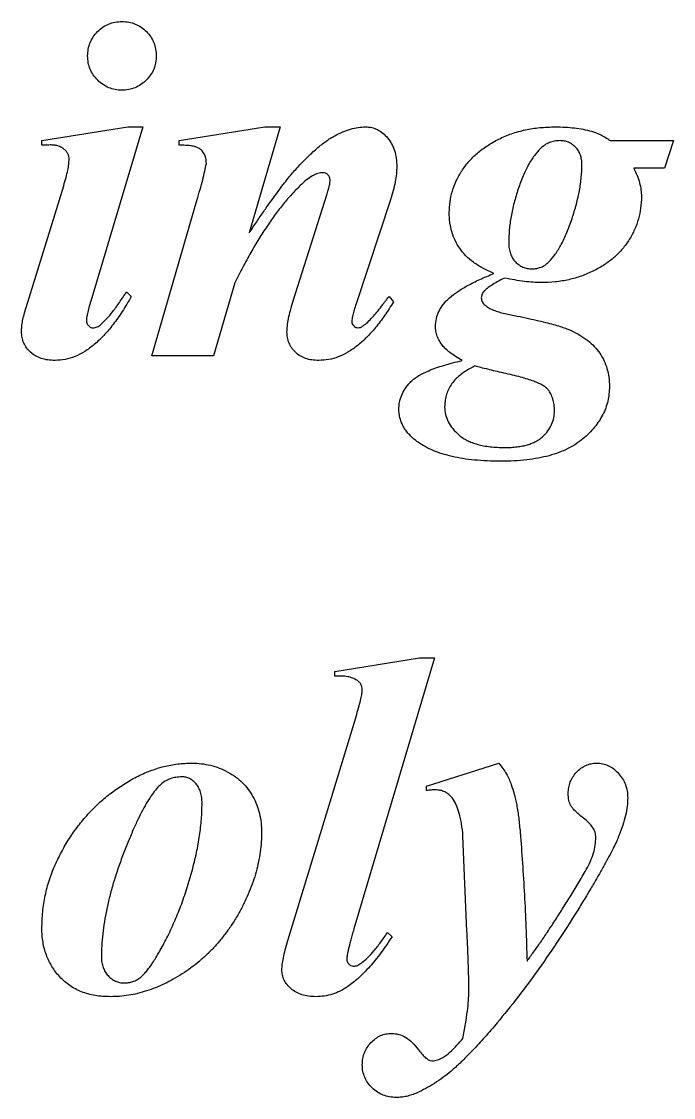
# Model space of a CAD drawing. Header units: inches. Extents: x -17.5 to 0, y -0.6 to 2.9.
# Drawn here: x -1.8994 to -1.6026, y 1.5377 to 2.0271 of the extents above; entities that cross this region are included whole.
import ezdxf

# ---------------------------------------------------------------- set-up
doc = ezdxf.new("R2010")
doc.units = ezdxf.units.IN
doc.header["$MEASUREMENT"] = 0

msp = doc.modelspace()

# ---------------------------------------------------------------- linework, layer by layer
at = {"color": 7, "linetype": 'Continuous', "lineweight": 25}
for p, q in [((-1.89014, 1.97292), (-1.85105, 1.97917)), ((-1.84414, 1.97917), (-1.86791, 1.89993)), ((-1.85105, 1.97917), (-1.84414, 1.97917)), ((-1.82764, 1.97292), (-1.78871, 1.97917)), ((-1.78164, 1.97917), (-1.79577, 1.93096)), ((-1.78871, 1.97917), (-1.78164, 1.97917)), ((-1.89014, 1.97083), (-1.89014, 1.97292)), ((-1.82764, 1.97083), (-1.82764, 1.97292)), ((-1.63142, 1.97292), (-1.60264, 1.97292)), ((-1.60264, 1.97292), (-1.60681, 1.96042)), ((-1.60681, 1.96042), (-1.62077, 1.96042)), ((-1.89734, 1.89701), (-1.88021, 1.95241)), ((-1.77569, 1.9001), (-1.76049, 1.94821)), ((-1.84014, 1.875), (-1.81954, 1.94574)), ((-1.73151, 1.94596), (-1.74714, 1.8987)), ((-1.85157, 1.90417), (-1.84948, 1.90195)), ((-1.80228, 1.90827), (-1.81198, 1.875)), ((-1.73213, 1.90208), (-1.73005, 1.89961)), ((-1.81198, 1.875), (-1.84014, 1.875)), ((-1.75681, 1.73146), (-1.71827, 1.73771)), ((-1.7114, 1.73771), (-1.74812, 1.61441)), ((-1.71827, 1.73771), (-1.7114, 1.73771)), ((-1.75681, 1.72938), (-1.75681, 1.73146)), ((-1.77813, 1.60913), (-1.74685, 1.71196)), ((-1.71514, 1.67938), (-1.6821, 1.6898)), ((-1.71514, 1.6773), (-1.71514, 1.67938)), ((-1.69665, 1.61343), (-1.69847, 1.65666)), ((-1.73285, 1.61271), (-1.73077, 1.61083))]:
    msp.add_line(p, q, dxfattribs=at)
for points, knots in [([(-1.86931, 2.01146), (-1.86925, 2.01251), (-1.86915, 2.01455), (-1.86826, 2.01748), (-1.86683, 2.02018), (-1.86484, 2.02255), (-1.8625, 2.02458), (-1.85981, 2.02604), (-1.85685, 2.02692), (-1.8548, 2.02703), (-1.85375, 2.02708)], [0, 0, 0, 0, 0.128069, 0.249947, 0.371754, 0.499132, 0.626344, 0.748778, 0.871931, 1, 1, 1, 1]), ([(-1.85375, 2.02708), (-1.85268, 2.02703), (-1.85059, 2.02692), (-1.8476, 2.02605), (-1.84489, 2.02457), (-1.84252, 2.02256), (-1.84053, 2.02018), (-1.83911, 2.01749), (-1.83822, 2.01455), (-1.83811, 2.01251), (-1.83806, 2.01146)], [0, 0, 0, 0, 0.130072, 0.253889, 0.375723, 0.50332, 0.630072, 0.75128, 0.87256, 1, 1, 1, 1]), ([(-1.85375, 1.99583), (-1.85478, 1.99589), (-1.85681, 1.996), (-1.85973, 1.99688), (-1.8624, 1.99835), (-1.86479, 2.00033), (-1.86681, 2.00271), (-1.86825, 2.00542), (-1.86915, 2.00836), (-1.86925, 2.01041), (-1.86931, 2.01146)], [0, 0, 0, 0, 0.126881, 0.247614, 0.370178, 0.497691, 0.626054, 0.749788, 0.871796, 1, 1, 1, 1]), ([(-1.83806, 2.01146), (-1.83811, 2.01041), (-1.83822, 2.00836), (-1.83911, 2.00542), (-1.84056, 2.00271), (-1.84258, 2.00033), (-1.84497, 1.99834), (-1.84768, 1.99688), (-1.85065, 1.996), (-1.8527, 1.99589), (-1.85375, 1.99583)], [0, 0, 0, 0, 0.127561, 0.248956, 0.37207, 0.499788, 0.626661, 0.749774, 0.872439, 1, 1, 1, 1]), ([(-1.77461, 1.95983), (-1.77377, 1.96074), (-1.77214, 1.96249), (-1.7697, 1.96496), (-1.76736, 1.96721), (-1.76511, 1.96925), (-1.76293, 1.97103), (-1.76084, 1.97259), (-1.75887, 1.97399), (-1.75633, 1.97541), (-1.75332, 1.97692), (-1.74972, 1.9782), (-1.74624, 1.979), (-1.74395, 1.97911), (-1.74284, 1.97917)], [0, 0, 0, 0, 0.096922, 0.187782, 0.272642, 0.351578, 0.425341, 0.493416, 0.556438, 0.614383, 0.721325, 0.820638, 0.912937, 1, 1, 1, 1]), ([(-1.74284, 1.97917), (-1.74189, 1.9791), (-1.74, 1.97898), (-1.7373, 1.97798), (-1.73483, 1.97637), (-1.73268, 1.97414), (-1.73086, 1.97145), (-1.72949, 1.96832), (-1.72872, 1.96479), (-1.72863, 1.96232), (-1.72859, 1.96104)], [0, 0, 0, 0, 0.1111498, 0.2203477, 0.332299, 0.453462, 0.5805433, 0.7107057, 0.8498874, 1, 1, 1, 1]), ([(-1.70472, 1.94027), (-1.70466, 1.9419), (-1.70452, 1.94517), (-1.70339, 1.94998), (-1.70162, 1.95468), (-1.69909, 1.95918), (-1.69592, 1.96348), (-1.69195, 1.96733), (-1.68735, 1.97077), (-1.68211, 1.97374), (-1.67633, 1.9762), (-1.67007, 1.9779), (-1.66341, 1.97897), (-1.65883, 1.9791), (-1.65648, 1.97917)], [0, 0, 0, 0, 0.071033, 0.142186, 0.213936, 0.288983, 0.366249, 0.445733, 0.528382, 0.615959, 0.707183, 0.800797, 0.897855, 1, 1, 1, 1]), ([(-1.65648, 1.97917), (-1.65497, 1.97914), (-1.65205, 1.97909), (-1.64779, 1.97873), (-1.64379, 1.97813), (-1.64124, 1.97751), (-1.64001, 1.97721)], [0, 0, 0, 0, 0.272177, 0.527535, 0.771138, 1, 1, 1, 1]), ([(-1.64001, 1.97721), (-1.63937, 1.97701), (-1.638, 1.97657), (-1.63591, 1.97565), (-1.6337, 1.97439), (-1.6322, 1.97342), (-1.63142, 1.97292)], [0, 0, 0, 0, 0.210226, 0.445962, 0.70883, 1, 1, 1, 1]), ([(-1.65427, 1.97292), (-1.65512, 1.97287), (-1.65677, 1.97279), (-1.65915, 1.97212), (-1.66131, 1.97096), (-1.66253, 1.96988), (-1.66316, 1.96934)], [0, 0, 0, 0, 0.259351, 0.503632, 0.748115, 1, 1, 1, 1]), ([(-1.64431, 1.96191), (-1.64435, 1.9627), (-1.64443, 1.96421), (-1.64494, 1.96637), (-1.64586, 1.96829), (-1.64715, 1.96992), (-1.64867, 1.97126), (-1.65039, 1.97223), (-1.65228, 1.97281), (-1.65359, 1.97288), (-1.65427, 1.97292)], [0, 0, 0, 0, 0.1417411, 0.2730663, 0.3994177, 0.5238198, 0.6461786, 0.7629856, 0.8777985, 1, 1, 1, 1]), ([(-1.88597, 1.97093), (-1.8866, 1.97092), (-1.88799, 1.9709), (-1.88938, 1.97086), (-1.89014, 1.97083)], [0, 0, 0, 0, 0.453061, 1, 1, 1, 1]), ([(-1.87774, 1.96445), (-1.87776, 1.96487), (-1.87781, 1.9657), (-1.87826, 1.96689), (-1.87896, 1.968), (-1.87995, 1.96899), (-1.88114, 1.96988), (-1.88257, 1.9705), (-1.88421, 1.97086), (-1.88536, 1.97091), (-1.88597, 1.97093)], [0, 0, 0, 0, 0.106757, 0.213696, 0.322982, 0.443511, 0.571484, 0.70283, 0.84314, 1, 1, 1, 1]), ([(-1.81527, 1.96247), (-1.8153, 1.9633), (-1.81536, 1.96485), (-1.81614, 1.96699), (-1.81747, 1.96872), (-1.81913, 1.96974), (-1.82087, 1.97033), (-1.82271, 1.97062), (-1.82501, 1.97081), (-1.82671, 1.97082), (-1.82764, 1.97083)], [0, 0, 0, 0, 0.143692, 0.268193, 0.387578, 0.517103, 0.59867, 0.70577, 0.838043, 1, 1, 1, 1]), ([(-1.66316, 1.96934), (-1.66412, 1.96829), (-1.6662, 1.96604), (-1.66879, 1.96181), (-1.67121, 1.9567), (-1.67341, 1.95087), (-1.67525, 1.94467), (-1.67663, 1.93846), (-1.67749, 1.9324), (-1.67759, 1.92842), (-1.67764, 1.92646)], [0, 0, 0, 0, 0.092507, 0.198766, 0.320869, 0.459742, 0.603255, 0.74121, 0.872899, 1, 1, 1, 1]), ([(-1.88021, 1.95241), (-1.87984, 1.95365), (-1.87915, 1.95598), (-1.87837, 1.95924), (-1.87787, 1.96201), (-1.87778, 1.96369), (-1.87774, 1.96445)], [0, 0, 0, 0, 0.31585, 0.589913, 0.81473, 1, 1, 1, 1]), ([(-1.81954, 1.94574), (-1.81907, 1.94738), (-1.81817, 1.95051), (-1.81696, 1.95494), (-1.816, 1.95887), (-1.8155, 1.96133), (-1.81527, 1.96247)], [0, 0, 0, 0, 0.297706, 0.5651509, 0.7978169, 1, 1, 1, 1]), ([(-1.79577, 1.93096), (-1.79464, 1.93265), (-1.79245, 1.93591), (-1.78926, 1.94057), (-1.78627, 1.9448), (-1.78349, 1.9486), (-1.78101, 1.95204), (-1.77868, 1.95501), (-1.77659, 1.95757), (-1.77524, 1.95912), (-1.77461, 1.95983)], [0, 0, 0, 0, 0.170885, 0.328423, 0.473151, 0.60457, 0.722896, 0.827784, 0.920751, 1, 1, 1, 1]), ([(-1.76228, 1.95833), (-1.76302, 1.95825), (-1.76468, 1.95808), (-1.76716, 1.95684), (-1.76986, 1.95498), (-1.77159, 1.95336), (-1.77253, 1.95247)], [0, 0, 0, 0, 0.18595, 0.410703, 0.678753, 1, 1, 1, 1]), ([(-1.75892, 1.95518), (-1.75898, 1.95558), (-1.75908, 1.95641), (-1.75991, 1.9574), (-1.76096, 1.95822), (-1.76184, 1.9583), (-1.76228, 1.95833)], [0, 0, 0, 0, 0.237424, 0.485936, 0.744903, 1, 1, 1, 1]), ([(-1.72859, 1.96104), (-1.72863, 1.95995), (-1.72873, 1.95765), (-1.72927, 1.95402), (-1.73024, 1.95009), (-1.73108, 1.94738), (-1.73151, 1.94596)], [0, 0, 0, 0, 0.211602, 0.448481, 0.711298, 1, 1, 1, 1]), ([(-1.65941, 1.91771), (-1.6584, 1.91887), (-1.65624, 1.92134), (-1.65351, 1.92588), (-1.651, 1.93131), (-1.64875, 1.93744), (-1.6468, 1.94384), (-1.6454, 1.95015), (-1.6445, 1.95614), (-1.64437, 1.96003), (-1.64431, 1.96191)], [0, 0, 0, 0, 0.096768, 0.207141, 0.332702, 0.47372, 0.618829, 0.754193, 0.881407, 1, 1, 1, 1]), ([(-1.62077, 1.96042), (-1.62023, 1.9593), (-1.61917, 1.95714), (-1.61806, 1.95383), (-1.61737, 1.9506), (-1.61727, 1.94847), (-1.61722, 1.94743)], [0, 0, 0, 0, 0.274428, 0.529753, 0.769387, 1, 1, 1, 1]), ([(-1.76049, 1.94821), (-1.76025, 1.94895), (-1.75982, 1.9503), (-1.75932, 1.9522), (-1.759, 1.95379), (-1.75895, 1.95475), (-1.75892, 1.95518)], [0, 0, 0, 0, 0.323477, 0.595772, 0.822213, 1, 1, 1, 1]), ([(-1.77253, 1.95247), (-1.77383, 1.95118), (-1.7765, 1.94852), (-1.78025, 1.94407), (-1.78403, 1.93924), (-1.78774, 1.93393), (-1.79145, 1.92817), (-1.79511, 1.92195), (-1.79878, 1.9153), (-1.8011, 1.91065), (-1.80228, 1.90827)], [0, 0, 0, 0, 0.1027659, 0.2109917, 0.3258082, 0.4462553, 0.5742688, 0.709207, 0.8507118, 1, 1, 1, 1]), ([(-1.61722, 1.94743), (-1.6173, 1.9457), (-1.61745, 1.94228), (-1.61846, 1.93724), (-1.62028, 1.93244), (-1.62265, 1.92784), (-1.62577, 1.9236), (-1.62953, 1.91977), (-1.63397, 1.91641), (-1.63901, 1.91354), (-1.6445, 1.91121), (-1.65036, 1.90955), (-1.65651, 1.9085), (-1.66072, 1.90839), (-1.66286, 1.90833)], [0, 0, 0, 0, 0.077363, 0.153138, 0.228698, 0.305993, 0.384148, 0.463094, 0.545517, 0.632275, 0.721888, 0.811766, 0.904253, 1, 1, 1, 1]), ([(-1.68441, 1.9125), (-1.68611, 1.91325), (-1.68934, 1.91468), (-1.69363, 1.91741), (-1.69724, 1.92041), (-1.70004, 1.92382), (-1.70217, 1.92752), (-1.70362, 1.93152), (-1.70458, 1.93579), (-1.70468, 1.93875), (-1.70472, 1.94027)], [0, 0, 0, 0, 0.150648, 0.287731, 0.413139, 0.531185, 0.645211, 0.759326, 0.876874, 1, 1, 1, 1]), ([(-1.67764, 1.92646), (-1.67761, 1.92559), (-1.67755, 1.92392), (-1.67693, 1.92157), (-1.67601, 1.91947), (-1.67464, 1.91774), (-1.67303, 1.91633), (-1.67118, 1.91534), (-1.66917, 1.91468), (-1.66775, 1.91462), (-1.66703, 1.91458)], [0, 0, 0, 0, 0.1462374, 0.2797541, 0.4061762, 0.5283207, 0.648532, 0.7627331, 0.8791959, 1, 1, 1, 1]), ([(-1.66703, 1.91458), (-1.66632, 1.91462), (-1.66492, 1.91469), (-1.6629, 1.9153), (-1.66103, 1.91629), (-1.65996, 1.91723), (-1.65941, 1.91771)], [0, 0, 0, 0, 0.25179, 0.497115, 0.742167, 1, 1, 1, 1]), ([(-1.71097, 1.88841), (-1.7109, 1.88962), (-1.71077, 1.89201), (-1.70946, 1.89545), (-1.70745, 1.89866), (-1.70455, 1.90161), (-1.70082, 1.90442), (-1.69618, 1.90716), (-1.69064, 1.90992), (-1.68657, 1.9116), (-1.68441, 1.9125)], [0, 0, 0, 0, 0.094644, 0.188255, 0.286264, 0.391529, 0.512309, 0.65313, 0.815699, 1, 1, 1, 1]), ([(-1.67956, 1.91042), (-1.68067, 1.90984), (-1.6827, 1.90878), (-1.68538, 1.90725), (-1.68737, 1.90587), (-1.68838, 1.90492), (-1.68881, 1.90452)], [0, 0, 0, 0, 0.341396, 0.622458, 0.8408137, 1, 1, 1, 1]), ([(-1.66286, 1.90833), (-1.66408, 1.90836), (-1.66664, 1.90841), (-1.67063, 1.90888), (-1.67499, 1.90953), (-1.67799, 1.91011), (-1.67956, 1.91042)], [0, 0, 0, 0, 0.216461, 0.455353, 0.715125, 1, 1, 1, 1]), ([(-1.86322, 1.88939), (-1.86236, 1.89019), (-1.86043, 1.89196), (-1.85769, 1.8953), (-1.85465, 1.89942), (-1.85265, 1.90251), (-1.85157, 1.90417)], [0, 0, 0, 0, 0.1865777, 0.4153055, 0.6853307, 1, 1, 1, 1]), ([(-1.68881, 1.90452), (-1.6892, 1.90404), (-1.68995, 1.90311), (-1.69008, 1.90193), (-1.69014, 1.90137)], [0, 0, 0, 0, 0.524757, 1, 1, 1, 1]), ([(-1.84948, 1.90195), (-1.85082, 1.89966), (-1.85336, 1.89529), (-1.85755, 1.88938), (-1.86175, 1.88432), (-1.86608, 1.8802), (-1.87044, 1.87693), (-1.87493, 1.87466), (-1.87949, 1.87318), (-1.88259, 1.87301), (-1.88412, 1.87292)], [0, 0, 0, 0, 0.168014, 0.320636, 0.459384, 0.584541, 0.698833, 0.803825, 0.903135, 1, 1, 1, 1]), ([(-1.86791, 1.89993), (-1.86821, 1.89891), (-1.86876, 1.89704), (-1.86937, 1.89452), (-1.86977, 1.89258), (-1.86986, 1.89147), (-1.86989, 1.89102)], [0, 0, 0, 0, 0.351155, 0.636598, 0.849991, 1, 1, 1, 1]), ([(-1.77859, 1.886), (-1.77853, 1.88688), (-1.77842, 1.88886), (-1.77787, 1.89211), (-1.77693, 1.89592), (-1.77612, 1.89864), (-1.77569, 1.9001)], [0, 0, 0, 0, 0.183214, 0.411654, 0.683026, 1, 1, 1, 1]), ([(-1.73005, 1.89961), (-1.73137, 1.8975), (-1.73391, 1.89347), (-1.73805, 1.88803), (-1.74221, 1.88338), (-1.74646, 1.87961), (-1.75074, 1.87661), (-1.75512, 1.87449), (-1.75958, 1.87318), (-1.76258, 1.873), (-1.76407, 1.87292)], [0, 0, 0, 0, 0.165262, 0.316603, 0.45397, 0.57917, 0.693818, 0.800285, 0.901451, 1, 1, 1, 1]), ([(-1.73555, 1.89756), (-1.73535, 1.89784), (-1.73489, 1.89848), (-1.73411, 1.8995), (-1.73318, 1.90073), (-1.7325, 1.90161), (-1.73213, 1.90208)], [0, 0, 0, 0, 0.1848501, 0.4144598, 0.6808095, 1, 1, 1, 1]), ([(-1.69014, 1.90137), (-1.69005, 1.90073), (-1.68986, 1.89941), (-1.68889, 1.89849), (-1.68838, 1.89801)], [0, 0, 0, 0, 0.483282, 1, 1, 1, 1]), ([(-1.89942, 1.8861), (-1.89939, 1.88686), (-1.89933, 1.8885), (-1.89891, 1.89109), (-1.89825, 1.89397), (-1.89765, 1.89596), (-1.89734, 1.89701)], [0, 0, 0, 0, 0.204884, 0.441272, 0.704979, 1, 1, 1, 1]), ([(-1.74714, 1.8987), (-1.74743, 1.89776), (-1.74794, 1.89606), (-1.74858, 1.89378), (-1.74897, 1.89203), (-1.74906, 1.89103), (-1.74909, 1.89062)], [0, 0, 0, 0, 0.355168, 0.638877, 0.854433, 1, 1, 1, 1]), ([(-1.74392, 1.88864), (-1.74321, 1.88921), (-1.74174, 1.89041), (-1.73968, 1.89252), (-1.73758, 1.8949), (-1.73625, 1.89665), (-1.73555, 1.89756)], [0, 0, 0, 0, 0.222262, 0.462498, 0.72018, 1, 1, 1, 1]), ([(-1.68838, 1.89801), (-1.68783, 1.8976), (-1.68666, 1.89673), (-1.68454, 1.89577), (-1.68211, 1.8949), (-1.68034, 1.89451), (-1.6794, 1.8943)], [0, 0, 0, 0, 0.209895, 0.445899, 0.706203, 1, 1, 1, 1]), ([(-1.6794, 1.8943), (-1.67751, 1.89392), (-1.6739, 1.89318), (-1.66877, 1.89207), (-1.66417, 1.89105), (-1.66015, 1.89002), (-1.65665, 1.88913), (-1.65371, 1.88825), (-1.65131, 1.88742), (-1.6499, 1.88684), (-1.64929, 1.88659)], [0, 0, 0, 0, 0.18583, 0.354855, 0.506069, 0.639744, 0.755417, 0.853687, 0.935717, 1, 1, 1, 1]), ([(-1.86989, 1.89102), (-1.86984, 1.89061), (-1.86972, 1.88978), (-1.86896, 1.88874), (-1.86801, 1.88791), (-1.86723, 1.88779), (-1.86687, 1.88773)], [0, 0, 0, 0, 0.247956, 0.514623, 0.778221, 1, 1, 1, 1]), ([(-1.86687, 1.88773), (-1.86624, 1.88782), (-1.86487, 1.88802), (-1.8638, 1.88891), (-1.86322, 1.88939)], [0, 0, 0, 0, 0.459307, 1, 1, 1, 1]), ([(-1.74909, 1.89062), (-1.74904, 1.89027), (-1.74894, 1.88953), (-1.74826, 1.88861), (-1.74739, 1.88793), (-1.7467, 1.88781), (-1.74639, 1.88776)], [0, 0, 0, 0, 0.249564, 0.517955, 0.78011, 1, 1, 1, 1]), ([(-1.88412, 1.87292), (-1.88523, 1.87295), (-1.88736, 1.87302), (-1.89037, 1.87378), (-1.89307, 1.87488), (-1.89532, 1.87655), (-1.89717, 1.87852), (-1.89846, 1.88084), (-1.89928, 1.88339), (-1.89937, 1.88518), (-1.89942, 1.8861)], [0, 0, 0, 0, 0.14681, 0.281244, 0.407948, 0.530306, 0.649212, 0.763023, 0.878836, 1, 1, 1, 1]), ([(-1.76407, 1.87292), (-1.76515, 1.87295), (-1.7672, 1.87302), (-1.7701, 1.87377), (-1.77266, 1.87492), (-1.77479, 1.87658), (-1.7765, 1.87856), (-1.77768, 1.88086), (-1.77848, 1.88335), (-1.77855, 1.88511), (-1.77859, 1.886)], [0, 0, 0, 0, 0.147078, 0.280065, 0.40603, 0.527558, 0.646344, 0.760367, 0.878039, 1, 1, 1, 1]), ([(-1.74639, 1.88776), (-1.74598, 1.88781), (-1.74509, 1.88792), (-1.74433, 1.88839), (-1.74392, 1.88864)], [0, 0, 0, 0, 0.462123, 1, 1, 1, 1]), ([(-1.70778, 1.87972), (-1.70828, 1.88041), (-1.70923, 1.88174), (-1.7102, 1.88395), (-1.71087, 1.88616), (-1.71094, 1.88767), (-1.71097, 1.88841)], [0, 0, 0, 0, 0.269392, 0.5199884, 0.764039, 1, 1, 1, 1]), ([(-1.64929, 1.88659), (-1.64793, 1.8859), (-1.64528, 1.88457), (-1.64171, 1.88212), (-1.63867, 1.87937), (-1.63617, 1.87631), (-1.63417, 1.87296), (-1.63281, 1.86927), (-1.63193, 1.86527), (-1.63185, 1.86247), (-1.63181, 1.86104)], [0, 0, 0, 0, 0.1388784, 0.2696889, 0.3928561, 0.5115988, 0.628596, 0.745931, 0.8692568, 1, 1, 1, 1]), ([(-1.6988, 1.87292), (-1.69983, 1.87351), (-1.70175, 1.87462), (-1.70428, 1.87636), (-1.70629, 1.87801), (-1.70732, 1.87919), (-1.70778, 1.87972)], [0, 0, 0, 0, 0.314283, 0.586778, 0.812966, 1, 1, 1, 1]), ([(-1.72764, 1.85072), (-1.72758, 1.85181), (-1.72745, 1.85399), (-1.72645, 1.85718), (-1.72481, 1.86021), (-1.72294, 1.86261), (-1.721, 1.86446), (-1.71903, 1.86578), (-1.71668, 1.86707), (-1.71392, 1.86835), (-1.71075, 1.86957), (-1.70713, 1.87074), (-1.70311, 1.87187), (-1.70028, 1.87256), (-1.6988, 1.87292)], [0, 0, 0, 0, 0.082612, 0.165048, 0.250731, 0.342654, 0.394415, 0.453474, 0.52118, 0.597309, 0.683711, 0.778852, 0.884765, 1, 1, 1, 1]), ([(-1.69304, 1.87044), (-1.69428, 1.86978), (-1.69661, 1.86855), (-1.69968, 1.86642), (-1.70213, 1.86422), (-1.70395, 1.86188), (-1.70522, 1.85945), (-1.70615, 1.85697), (-1.70668, 1.85437), (-1.70677, 1.85262), (-1.70681, 1.85173)], [0, 0, 0, 0, 0.170827, 0.320644, 0.453342, 0.570076, 0.679358, 0.786303, 0.891438, 1, 1, 1, 1]), ([(-1.67992, 1.86719), (-1.6812, 1.86748), (-1.68364, 1.86802), (-1.68709, 1.86889), (-1.69019, 1.86965), (-1.69213, 1.87019), (-1.69304, 1.87044)], [0, 0, 0, 0, 0.291497, 0.55432, 0.790276, 1, 1, 1, 1]), ([(-1.65681, 1.85003), (-1.65684, 1.85098), (-1.65691, 1.85279), (-1.65748, 1.85538), (-1.65839, 1.8577), (-1.65949, 1.85947), (-1.66077, 1.86076), (-1.66221, 1.86169), (-1.66409, 1.86258), (-1.66639, 1.86352), (-1.66915, 1.86445), (-1.67234, 1.8654), (-1.67599, 1.86628), (-1.67856, 1.86688), (-1.67992, 1.86719)], [0, 0, 0, 0, 0.088614, 0.169732, 0.246341, 0.321315, 0.362989, 0.415691, 0.480221, 0.558152, 0.648451, 0.752301, 0.86961, 1, 1, 1, 1]), ([(-1.63181, 1.86104), (-1.63185, 1.85992), (-1.63192, 1.8577), (-1.6325, 1.85444), (-1.63343, 1.85127), (-1.63479, 1.84823), (-1.63651, 1.8453), (-1.63859, 1.84247), (-1.64106, 1.83976), (-1.64388, 1.83715), (-1.64711, 1.83475), (-1.65079, 1.83272), (-1.65486, 1.83094), (-1.65936, 1.82953), (-1.66426, 1.82843), (-1.66957, 1.82767), (-1.67529, 1.82717), (-1.67925, 1.82711), (-1.68129, 1.82708)], [0, 0, 0, 0, 0.050048, 0.098774, 0.147884, 0.197186, 0.247187, 0.299578, 0.353841, 0.411173, 0.47084, 0.533174, 0.59878, 0.669041, 0.743649, 0.823089, 0.908773, 1, 1, 1, 1]), ([(-1.71892, 1.83574), (-1.71961, 1.83626), (-1.72096, 1.83726), (-1.72272, 1.83898), (-1.72424, 1.84074), (-1.72548, 1.84259), (-1.72645, 1.84451), (-1.72712, 1.8465), (-1.72758, 1.84858), (-1.72762, 1.85), (-1.72764, 1.85072)], [0, 0, 0, 0, 0.144058, 0.2793698, 0.4074075, 0.5310571, 0.6481015, 0.7645459, 0.8806541, 1, 1, 1, 1]), ([(-1.70681, 1.85173), (-1.70672, 1.85058), (-1.70654, 1.84826), (-1.70527, 1.84489), (-1.70314, 1.84175), (-1.70079, 1.83936), (-1.69851, 1.8376), (-1.69649, 1.83646), (-1.69424, 1.83548), (-1.69172, 1.83474), (-1.68901, 1.83404), (-1.68603, 1.83366), (-1.68281, 1.83339), (-1.68058, 1.83335), (-1.67943, 1.83333)], [0, 0, 0, 0, 0.093637, 0.188833, 0.289718, 0.401118, 0.461123, 0.523365, 0.589954, 0.661334, 0.736893, 0.818248, 0.90615, 1, 1, 1, 1]), ([(-1.67943, 1.83333), (-1.67846, 1.83334), (-1.6766, 1.83335), (-1.67392, 1.83363), (-1.67145, 1.83401), (-1.66917, 1.83451), (-1.66712, 1.83525), (-1.66525, 1.83608), (-1.66357, 1.83708), (-1.6617, 1.83865), (-1.65975, 1.84079), (-1.65806, 1.84368), (-1.65698, 1.84678), (-1.65686, 1.84894), (-1.65681, 1.85003)], [0, 0, 0, 0, 0.091577, 0.176331, 0.255481, 0.328344, 0.39699, 0.461438, 0.522833, 0.581315, 0.692033, 0.795773, 0.896617, 1, 1, 1, 1]), ([(-1.68129, 1.82708), (-1.68335, 1.8271), (-1.68734, 1.82714), (-1.6931, 1.8276), (-1.69845, 1.82819), (-1.70337, 1.82921), (-1.70789, 1.83036), (-1.71198, 1.83188), (-1.71567, 1.8336), (-1.71786, 1.83504), (-1.71892, 1.83574)], [0, 0, 0, 0, 0.157857, 0.305276, 0.44251, 0.569574, 0.689053, 0.799691, 0.902971, 1, 1, 1, 1]), ([(-1.74678, 1.72749), (-1.74739, 1.72783), (-1.7487, 1.72856), (-1.75104, 1.72917), (-1.75379, 1.72945), (-1.75575, 1.7294), (-1.75681, 1.72938)], [0, 0, 0, 0, 0.200982, 0.432794, 0.695163, 1, 1, 1, 1]), ([(-1.74431, 1.72326), (-1.74434, 1.72369), (-1.7444, 1.72452), (-1.74488, 1.72571), (-1.7457, 1.72672), (-1.74641, 1.72723), (-1.74678, 1.72749)], [0, 0, 0, 0, 0.249731, 0.489154, 0.733166, 1, 1, 1, 1]), ([(-1.74685, 1.71196), (-1.74647, 1.71327), (-1.7458, 1.71561), (-1.74495, 1.71878), (-1.74446, 1.72125), (-1.74435, 1.72267), (-1.74431, 1.72326)], [0, 0, 0, 0, 0.349951, 0.631009, 0.847838, 1, 1, 1, 1]), ([(-1.89014, 1.6146), (-1.89007, 1.61714), (-1.88992, 1.62217), (-1.88873, 1.62958), (-1.88687, 1.63675), (-1.88416, 1.6436), (-1.8809, 1.6501), (-1.87727, 1.65625), (-1.87318, 1.66194), (-1.86867, 1.66718), (-1.86383, 1.67203), (-1.85857, 1.67635), (-1.85299, 1.68023), (-1.84712, 1.6836), (-1.84099, 1.68634), (-1.83471, 1.68835), (-1.8283, 1.68957), (-1.82398, 1.68972), (-1.82181, 1.6898)], [0, 0, 0, 0, 0.0683731, 0.1351082, 0.2012177, 0.2672756, 0.3327873, 0.3966448, 0.4591636, 0.5210416, 0.5823251, 0.6432636, 0.7036505, 0.7648192, 0.825173, 0.8839601, 0.9418245, 1, 1, 1, 1]), ([(-1.82181, 1.6898), (-1.82039, 1.68974), (-1.81756, 1.68964), (-1.81339, 1.68887), (-1.80936, 1.6876), (-1.80552, 1.6858), (-1.80193, 1.68364), (-1.79881, 1.68096), (-1.79614, 1.6779), (-1.79397, 1.67446), (-1.79223, 1.67076), (-1.79104, 1.66681), (-1.79025, 1.66268), (-1.79018, 1.65985), (-1.79014, 1.65842)], [0, 0, 0, 0, 0.085554, 0.169688, 0.253802, 0.339259, 0.42356, 0.504942, 0.585336, 0.66653, 0.748481, 0.83034, 0.913832, 1, 1, 1, 1]), ([(-1.6821, 1.6898), (-1.68148, 1.68897), (-1.68028, 1.68736), (-1.67873, 1.68491), (-1.67745, 1.68251), (-1.67683, 1.68088), (-1.67653, 1.6801)], [0, 0, 0, 0, 0.275957, 0.536491, 0.775024, 1, 1, 1, 1]), ([(-1.65056, 1.67599), (-1.65052, 1.6769), (-1.65044, 1.67868), (-1.64969, 1.68123), (-1.64849, 1.6836), (-1.64683, 1.68571), (-1.64487, 1.68752), (-1.64262, 1.68883), (-1.64018, 1.68965), (-1.63847, 1.68975), (-1.6376, 1.6898)], [0, 0, 0, 0, 0.1292073, 0.2534299, 0.3769142, 0.5062983, 0.6358961, 0.7561523, 0.8768279, 1, 1, 1, 1]), ([(-1.6376, 1.6898), (-1.63667, 1.68974), (-1.63483, 1.68964), (-1.63219, 1.68869), (-1.62974, 1.68721), (-1.6276, 1.68515), (-1.62579, 1.68273), (-1.62443, 1.68004), (-1.62362, 1.67711), (-1.62352, 1.6751), (-1.62347, 1.67407)], [0, 0, 0, 0, 0.118985, 0.235201, 0.355764, 0.483786, 0.614081, 0.741702, 0.868675, 1, 1, 1, 1]), ([(-1.82634, 1.68355), (-1.82728, 1.6835), (-1.82908, 1.68341), (-1.83167, 1.68279), (-1.83402, 1.68171), (-1.83534, 1.68066), (-1.83601, 1.68013)], [0, 0, 0, 0, 0.267997, 0.517347, 0.757714, 1, 1, 1, 1]), ([(-1.81722, 1.6715), (-1.81725, 1.67241), (-1.8173, 1.67413), (-1.81781, 1.67656), (-1.8187, 1.67866), (-1.81991, 1.68041), (-1.82135, 1.68176), (-1.82289, 1.68281), (-1.82458, 1.68344), (-1.82575, 1.68351), (-1.82634, 1.68355)], [0, 0, 0, 0, 0.160943, 0.307485, 0.440153, 0.565263, 0.682999, 0.791977, 0.894836, 1, 1, 1, 1]), ([(-1.83601, 1.68013), (-1.83668, 1.67947), (-1.83813, 1.67804), (-1.8401, 1.67536), (-1.84219, 1.67216), (-1.84433, 1.66836), (-1.84653, 1.66401), (-1.84877, 1.65905), (-1.85111, 1.65355), (-1.85343, 1.64756), (-1.85569, 1.64139), (-1.85763, 1.63523), (-1.8593, 1.62924), (-1.86069, 1.6234), (-1.86172, 1.6177), (-1.86247, 1.61216), (-1.86295, 1.60679), (-1.86302, 1.60325), (-1.86306, 1.60152)], [0, 0, 0, 0, 0.033249, 0.072559, 0.117666, 0.169098, 0.227007, 0.290985, 0.362132, 0.439493, 0.518973, 0.59539, 0.668972, 0.739827, 0.808386, 0.874496, 0.93831, 1, 1, 1, 1]), ([(-1.67653, 1.6801), (-1.67605, 1.67866), (-1.67502, 1.67558), (-1.67393, 1.67046), (-1.67302, 1.66461), (-1.67264, 1.66045), (-1.67243, 1.65825)], [0, 0, 0, 0, 0.203729, 0.437262, 0.703349, 1, 1, 1, 1]), ([(-1.71107, 1.67762), (-1.71171, 1.67761), (-1.71308, 1.67759), (-1.71443, 1.6774), (-1.71514, 1.6773)], [0, 0, 0, 0, 0.470326, 1, 1, 1, 1]), ([(-1.70329, 1.67378), (-1.7038, 1.67438), (-1.70478, 1.67553), (-1.7067, 1.67674), (-1.70881, 1.67751), (-1.71031, 1.67758), (-1.71107, 1.67762)], [0, 0, 0, 0, 0.25842, 0.504205, 0.745559, 1, 1, 1, 1]), ([(-1.69847, 1.65666), (-1.69865, 1.65851), (-1.69898, 1.66197), (-1.70003, 1.66668), (-1.70131, 1.67065), (-1.70266, 1.67279), (-1.70329, 1.67378)], [0, 0, 0, 0, 0.30984, 0.578621, 0.80534, 1, 1, 1, 1]), ([(-1.63799, 1.65604), (-1.63806, 1.65677), (-1.6382, 1.65826), (-1.63924, 1.6604), (-1.64085, 1.66246), (-1.64302, 1.66428), (-1.64521, 1.66599), (-1.64701, 1.66763), (-1.64836, 1.66902), (-1.64963, 1.67061), (-1.65039, 1.67299), (-1.6505, 1.67494), (-1.65056, 1.67599)], [0, 0, 0, 0, 0.088387, 0.181422, 0.285242, 0.406198, 0.525726, 0.624145, 0.702814, 0.762397, 0.870883, 1, 1, 1, 1]), ([(-1.62347, 1.67407), (-1.62353, 1.67278), (-1.62365, 1.67007), (-1.62446, 1.66588), (-1.6257, 1.66138), (-1.62717, 1.65741), (-1.6287, 1.65389), (-1.6302, 1.65076), (-1.63209, 1.64722), (-1.63422, 1.64319), (-1.63678, 1.63877), (-1.6396, 1.63386), (-1.6428, 1.62854), (-1.64505, 1.62485), (-1.64623, 1.62293)], [0, 0, 0, 0, 0.068623, 0.143449, 0.225805, 0.31591, 0.367964, 0.429213, 0.499985, 0.5803, 0.671005, 0.770776, 0.880699, 1, 1, 1, 1]), ([(-1.84515, 1.59243), (-1.84474, 1.59281), (-1.84382, 1.59362), (-1.8425, 1.59509), (-1.84115, 1.5969), (-1.83968, 1.59897), (-1.8382, 1.60137), (-1.83659, 1.60404), (-1.83494, 1.60704), (-1.83262, 1.61149), (-1.82984, 1.61743), (-1.82675, 1.6249), (-1.82408, 1.63275), (-1.82169, 1.64083), (-1.81971, 1.64889), (-1.81831, 1.65674), (-1.81741, 1.66423), (-1.81729, 1.66912), (-1.81722, 1.6715)], [0, 0, 0, 0, 0.019705, 0.042924, 0.069319, 0.09916, 0.132071, 0.168505, 0.208627, 0.25247, 0.344777, 0.439194, 0.536414, 0.636224, 0.735117, 0.828115, 0.916399, 1, 1, 1, 1]), ([(-1.79014, 1.65842), (-1.79018, 1.65692), (-1.79025, 1.6539), (-1.7907, 1.64939), (-1.79151, 1.64487), (-1.79256, 1.64035), (-1.79399, 1.63583), (-1.79571, 1.63132), (-1.79775, 1.62681), (-1.80003, 1.62232), (-1.80257, 1.61795), (-1.80539, 1.61382), (-1.80835, 1.6099), (-1.81151, 1.6062), (-1.81491, 1.60279), (-1.81849, 1.5996), (-1.82225, 1.59661), (-1.82619, 1.5939), (-1.83024, 1.59149), (-1.83428, 1.58933), (-1.83838, 1.58759), (-1.84246, 1.58612), (-1.84656, 1.58496), (-1.85066, 1.58415), (-1.85478, 1.58364), (-1.85752, 1.58358), (-1.85889, 1.58355)], [0, 0, 0, 0, 0.040288, 0.081046, 0.121912, 0.163592, 0.205763, 0.249164, 0.293302, 0.33884, 0.384474, 0.429222, 0.47316, 0.516609, 0.559725, 0.602707, 0.645492, 0.688706, 0.731235, 0.772081, 0.811808, 0.850842, 0.888714, 0.926191, 0.963211, 1, 1, 1, 1]), ([(-1.67243, 1.65825), (-1.67207, 1.65361), (-1.67134, 1.64418), (-1.67047, 1.62978), (-1.66979, 1.61492), (-1.66947, 1.60486), (-1.66931, 1.59976)], [0, 0, 0, 0, 0.238472, 0.484516, 0.738705, 1, 1, 1, 1]), ([(-1.64235, 1.64133), (-1.64168, 1.64259), (-1.64039, 1.64503), (-1.63903, 1.6488), (-1.63814, 1.65245), (-1.63804, 1.65486), (-1.63799, 1.65604)], [0, 0, 0, 0, 0.276907, 0.533878, 0.772695, 1, 1, 1, 1]), ([(-1.66931, 1.59976), (-1.66831, 1.60112), (-1.66624, 1.60394), (-1.66311, 1.60832), (-1.65993, 1.61307), (-1.65661, 1.61809), (-1.65319, 1.62345), (-1.64964, 1.6291), (-1.64603, 1.63511), (-1.6436, 1.63922), (-1.64235, 1.64133)], [0, 0, 0, 0, 0.102458, 0.211248, 0.326183, 0.44804, 0.575927, 0.710768, 0.851892, 1, 1, 1, 1]), ([(-1.64623, 1.62293), (-1.64935, 1.61801), (-1.65545, 1.60839), (-1.66495, 1.59469), (-1.67437, 1.58194), (-1.68095, 1.57402), (-1.68415, 1.57017)], [0, 0, 0, 0, 0.269064, 0.525219, 0.768771, 1, 1, 1, 1]), ([(-1.85889, 1.58355), (-1.8601, 1.58357), (-1.86245, 1.58361), (-1.86587, 1.58404), (-1.86909, 1.58476), (-1.8721, 1.58573), (-1.87492, 1.587), (-1.8775, 1.58857), (-1.87987, 1.59041), (-1.882, 1.59253), (-1.88392, 1.59483), (-1.88559, 1.59728), (-1.887, 1.59987), (-1.88812, 1.60258), (-1.88907, 1.6054), (-1.88965, 1.60837), (-1.89007, 1.61144), (-1.89012, 1.61354), (-1.89014, 1.6146)], [0, 0, 0, 0, 0.072878, 0.142298, 0.208199, 0.271692, 0.33365, 0.394303, 0.454151, 0.514931, 0.575502, 0.635011, 0.694027, 0.75313, 0.812473, 0.873468, 0.935645, 1, 1, 1, 1]), ([(-1.74812, 1.61441), (-1.74837, 1.61354), (-1.74885, 1.61188), (-1.74949, 1.60952), (-1.75006, 1.60742), (-1.7505, 1.60559), (-1.75087, 1.604), (-1.75115, 1.60268), (-1.75127, 1.6016), (-1.75132, 1.60097), (-1.75134, 1.6007)], [0, 0, 0, 0, 0.19216, 0.36689, 0.519757, 0.655252, 0.768932, 0.865365, 0.942103, 1, 1, 1, 1]), ([(-1.73077, 1.61083), (-1.73162, 1.60954), (-1.73327, 1.60704), (-1.73581, 1.60348), (-1.73834, 1.60023), (-1.74086, 1.59725), (-1.74335, 1.59454), (-1.74586, 1.59212), (-1.74837, 1.59), (-1.75008, 1.58875), (-1.75092, 1.58814)], [0, 0, 0, 0, 0.151415, 0.294332, 0.42956, 0.556666, 0.677386, 0.791258, 0.898704, 1, 1, 1, 1]), ([(-1.74463, 1.59891), (-1.7437, 1.59968), (-1.74168, 1.60135), (-1.73888, 1.60455), (-1.73581, 1.60832), (-1.73388, 1.61119), (-1.73285, 1.61271)], [0, 0, 0, 0, 0.198837, 0.431518, 0.697158, 1, 1, 1, 1]), ([(-1.69577, 1.58599), (-1.69577, 1.58685), (-1.69576, 1.58864), (-1.69585, 1.59145), (-1.6959, 1.5945), (-1.696, 1.59779), (-1.69614, 1.60134), (-1.69625, 1.60515), (-1.69647, 1.60921), (-1.69659, 1.612), (-1.69665, 1.61343)], [0, 0, 0, 0, 0.093656, 0.195639, 0.307103, 0.426893, 0.556202, 0.694989, 0.84335, 1, 1, 1, 1]), ([(-1.7809, 1.59585), (-1.78086, 1.59665), (-1.78077, 1.59846), (-1.7802, 1.60147), (-1.7793, 1.6051), (-1.77854, 1.60771), (-1.77813, 1.60913)], [0, 0, 0, 0, 0.175093, 0.400904, 0.674263, 1, 1, 1, 1]), ([(-1.86306, 1.60152), (-1.86303, 1.6007), (-1.86296, 1.59912), (-1.86233, 1.59688), (-1.86141, 1.59484), (-1.86005, 1.59308), (-1.85847, 1.59163), (-1.85667, 1.59059), (-1.85477, 1.58989), (-1.85342, 1.58983), (-1.85274, 1.5898)], [0, 0, 0, 0, 0.141117, 0.271235, 0.399612, 0.526778, 0.652943, 0.768103, 0.883172, 1, 1, 1, 1]), ([(-1.75134, 1.6007), (-1.7513, 1.60027), (-1.75122, 1.59941), (-1.75048, 1.59836), (-1.74952, 1.59759), (-1.74875, 1.59749), (-1.74838, 1.59745)], [0, 0, 0, 0, 0.266223, 0.523389, 0.773345, 1, 1, 1, 1]), ([(-1.76537, 1.58355), (-1.7665, 1.58358), (-1.76866, 1.58365), (-1.77171, 1.58437), (-1.77444, 1.58544), (-1.77671, 1.58707), (-1.77855, 1.58896), (-1.77993, 1.59106), (-1.78075, 1.59341), (-1.78085, 1.59503), (-1.7809, 1.59585)], [0, 0, 0, 0, 0.153542, 0.292547, 0.423307, 0.549171, 0.667931, 0.779891, 0.888896, 1, 1, 1, 1]), ([(-1.74838, 1.59745), (-1.74772, 1.59751), (-1.74634, 1.59765), (-1.74522, 1.59848), (-1.74463, 1.59891)], [0, 0, 0, 0, 0.478106, 1, 1, 1, 1]), ([(-1.85274, 1.5898), (-1.85204, 1.58983), (-1.85067, 1.58989), (-1.84867, 1.59039), (-1.84681, 1.59124), (-1.84571, 1.59203), (-1.84515, 1.59243)], [0, 0, 0, 0, 0.255377, 0.501412, 0.750643, 1, 1, 1, 1]), ([(-1.75092, 1.58814), (-1.75205, 1.58743), (-1.75426, 1.58604), (-1.75787, 1.5846), (-1.76158, 1.58372), (-1.76411, 1.58361), (-1.76537, 1.58355)], [0, 0, 0, 0, 0.259814, 0.508511, 0.753836, 1, 1, 1, 1]), ([(-1.69847, 1.56454), (-1.69807, 1.56676), (-1.69731, 1.5709), (-1.69647, 1.5767), (-1.69589, 1.58162), (-1.69581, 1.58463), (-1.69577, 1.58599)], [0, 0, 0, 0, 0.313002, 0.583523, 0.811872, 1, 1, 1, 1]), ([(-1.74431, 1.55252), (-1.74426, 1.5535), (-1.74416, 1.55539), (-1.74339, 1.55811), (-1.74212, 1.56057), (-1.74041, 1.56276), (-1.73835, 1.56458), (-1.73604, 1.5659), (-1.73356, 1.56674), (-1.73184, 1.56683), (-1.73096, 1.56688)], [0, 0, 0, 0, 0.133814, 0.261348, 0.385919, 0.515025, 0.642374, 0.763106, 0.879603, 1, 1, 1, 1]), ([(-1.73096, 1.56688), (-1.72986, 1.56679), (-1.72761, 1.56661), (-1.72437, 1.56509), (-1.72134, 1.56264), (-1.71964, 1.56053), (-1.71872, 1.55939)], [0, 0, 0, 0, 0.220915, 0.453051, 0.706922, 1, 1, 1, 1]), ([(-1.68415, 1.57017), (-1.68513, 1.56902), (-1.68704, 1.56681), (-1.68988, 1.56366), (-1.69254, 1.56072), (-1.69509, 1.55805), (-1.69748, 1.55561), (-1.69974, 1.55343), (-1.70181, 1.55146), (-1.7044, 1.54923), (-1.70755, 1.54675), (-1.71141, 1.5441), (-1.71534, 1.54178), (-1.71804, 1.54047), (-1.71937, 1.53983)], [0, 0, 0, 0, 0.096484, 0.186965, 0.271511, 0.350098, 0.423261, 0.490047, 0.550964, 0.606098, 0.708477, 0.807864, 0.905283, 1, 1, 1, 1]), ([(-1.70765, 1.55591), (-1.70703, 1.55631), (-1.70562, 1.55721), (-1.70355, 1.55915), (-1.70105, 1.56157), (-1.69938, 1.56349), (-1.69847, 1.56454)], [0, 0, 0, 0, 0.1742517, 0.3968495, 0.6717755, 1, 1, 1, 1]), ([(-1.71872, 1.55939), (-1.71814, 1.55865), (-1.7171, 1.55731), (-1.71547, 1.55575), (-1.71403, 1.55464), (-1.71302, 1.55446), (-1.71257, 1.55438)], [0, 0, 0, 0, 0.3468408, 0.6241703, 0.8350247, 1, 1, 1, 1]), ([(-1.72888, 1.53771), (-1.7299, 1.53775), (-1.73193, 1.53784), (-1.73481, 1.53874), (-1.7375, 1.54008), (-1.73984, 1.54202), (-1.74182, 1.54428), (-1.74325, 1.54684), (-1.74414, 1.54961), (-1.74425, 1.55154), (-1.74431, 1.55252)], [0, 0, 0, 0, 0.129396, 0.255253, 0.378552, 0.507291, 0.63568, 0.756644, 0.875941, 1, 1, 1, 1]), ([(-1.71257, 1.55438), (-1.71173, 1.55446), (-1.70998, 1.55462), (-1.70845, 1.55547), (-1.70765, 1.55591)], [0, 0, 0, 0, 0.481769, 1, 1, 1, 1]), ([(-1.71937, 1.53983), (-1.72017, 1.53951), (-1.72174, 1.53889), (-1.72413, 1.53819), (-1.72651, 1.53779), (-1.7281, 1.53774), (-1.72888, 1.53771)], [0, 0, 0, 0, 0.262708, 0.514925, 0.760565, 1, 1, 1, 1])]:
    msp.add_open_spline(points, degree=3, knots=knots, dxfattribs=at)

doc.saveas('drawing.dxf')
